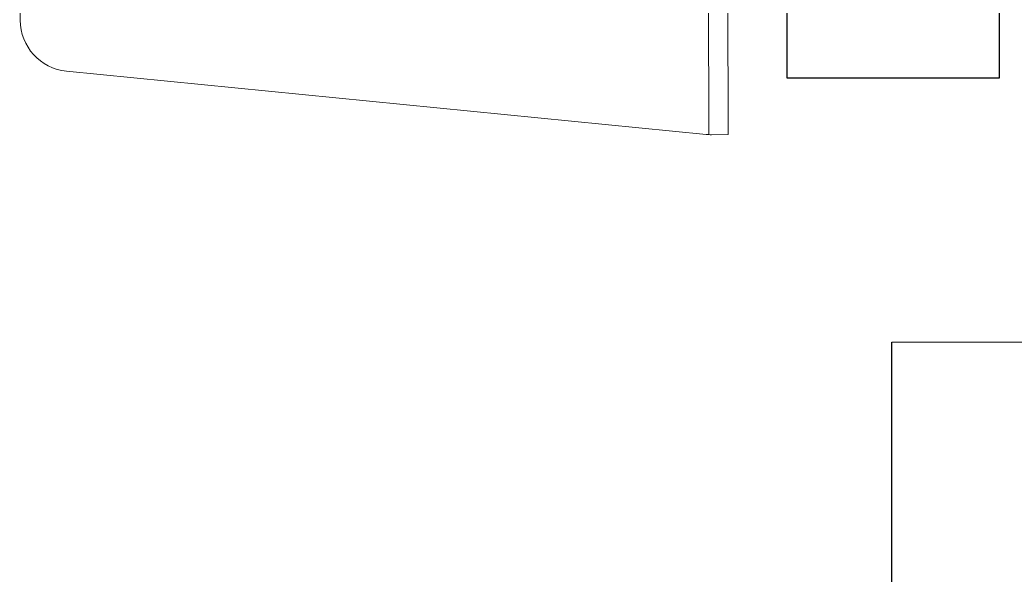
# Model space of a CAD drawing. Header units: inches. Extents: x 54 to 199, y 70 to 109.
# Drawn here: x 94.502 to 96.049, y 75.741 to 76.605 of the extents above; entities that cross this region are included whole.
import ezdxf
from ezdxf.enums import TextEntityAlignment as Align

# ---------------------------------------------------------------- set-up
doc = ezdxf.new("R2010")
doc.units = ezdxf.units.IN
doc.header["$MEASUREMENT"] = 0
doc.linetypes.add('ACAD_ISO03W100', pattern=[30, 12, -18])
doc.layers.add('A002_Pen02', color=2, linetype='Continuous')
doc.layers.add('FURN-LIGHT-EEE', color=2, linetype='Continuous', lineweight=18)
doc.layers.add('GOLDCLADDING', color=7, linetype='Continuous', true_color=0xffc20a)
doc.styles.add('ROMANS', font='romans.shx')

# ---------------------------------------------------------------- blocks, each defined once
blk = doc.blocks.new('YJYJJYJTYJTY')
at = {"color": 252}
for p, q in [((0.4579, 4.2611, -0.0791), (0.4579, 3.6311, -0.0791)), ((0.7886, 3.6311, -0.0791), (0.7886, 4.2611, -0.0791)), ((0.4579, 3.6311, -0.0791), (0.7886, 3.6311, -0.0791))]:
    blk.add_line(p, q, dxfattribs=at)
at = {"layer": 'A002_Pen02', "color": 252, "linetype": 'ACAD_ISO03W100', "lineweight": 0}
blk.add_line((0.3359, 3.9424, -0.0791), (0.3367, 3.5425, -0.0791), dxfattribs=at)
at = {"layer": 'FURN-LIGHT-EEE', "color": 252, "lineweight": 0}
for p, q in [((-0.7341, 3.9402, -0.0791), (-0.7336, 3.7206, -0.0791)), ((0.3667, 3.5425, -0.0791), (0.3659, 3.9425, -0.0791)), ((0.3327, 3.5428, -0.0791), (-0.6615, 3.6412, -0.0791)), ((0.3667, 3.5425, -0.0791), (0.3408, 3.5424, -0.0791))]:
    blk.add_line(p, q, dxfattribs=at)
for centre, start, end in [((-0.6536, 3.7208, -0.0791), 180.1186, 264.3482), ((0.3406, 3.6224, -0.0791), 264.3482, 270.1186)]:
    blk.add_arc(centre, 0.08, start, end, dxfattribs=at)
at = {"color": 252, "style": 'ROMANS'}
for p in [(4.7732, 7.306, -0.0791), (-4.2306, 7.1738, -0.0791), (-4.3022, 3.7717, -0.0791), (1.3636, 2.2432, -0.0791)]:
    blk.add_attdef('ELEV', text='', height=0.1035, dxfattribs=at).set_placement(p, align=Align.BOTTOM_LEFT)
for p in [(4.7732, 7.2372, -0.0791), (-4.2306, 7.105, -0.0791), (-4.3022, 3.7029, -0.0791), (1.3636, 2.1743, -0.0791)]:
    blk.add_attdef('LEVEL', text='', height=0.1035, dxfattribs=at).set_placement(p, align=Align.TOP_LEFT)

msp = doc.modelspace()

# ---------------------------------------------------------------- linework, layer by layer
at = {"elevation": 0}
msp.add_lwpolyline([(95.8578, 75.5412), (95.8578, 76.1033), (101.8815, 76.1096), (101.8164, 74.4409), (102.7826, 74.4409), (102.7826, 77.3421), (102.3398, 77.3421), (102.3398, 78.061), (102.7826, 78.061), (102.9761, 78.061)], dxfattribs=at)

# ---------------------------------------------------------------- block references
at = {"layer": 'GOLDCLADDING'}
msp.add_blockref('YJYJJYJTYJTY', (95.2365, 72.8835, 0.0791), dxfattribs=at)

doc.saveas('drawing.dxf')
